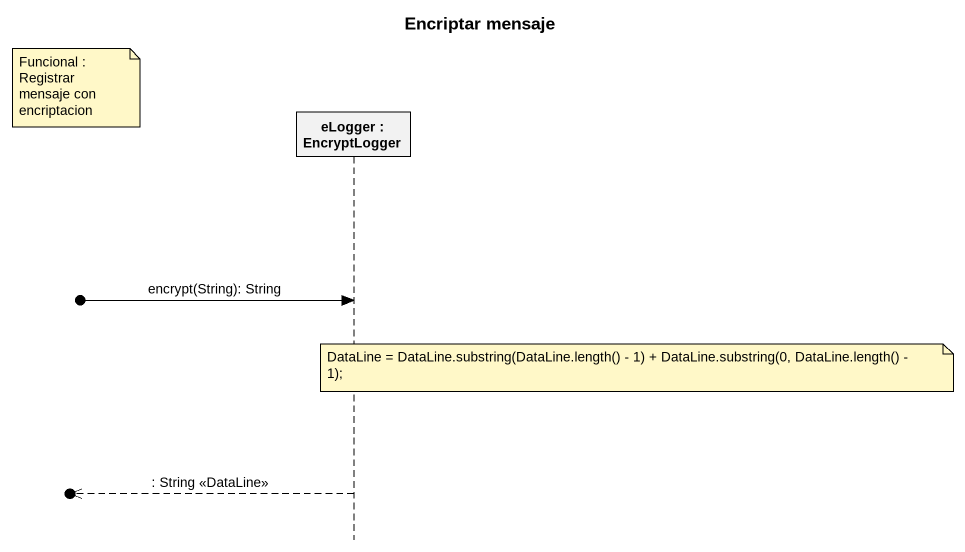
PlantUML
@startuml
title Encriptar mensaje
hide footbox
participant "eLogger : EncryptLogger" as eLogger

note left of eLogger : Funcional : Registrar mensaje con encriptacion
[o-> eLogger : encrypt(String): String
note over eLogger : DataLine = DataLine.substring(DataLine.length() - 1) + DataLine.substring(0, DataLine.length() - 1);
[o<<-- eLogger : : String <<DataLine>>
@enduml
